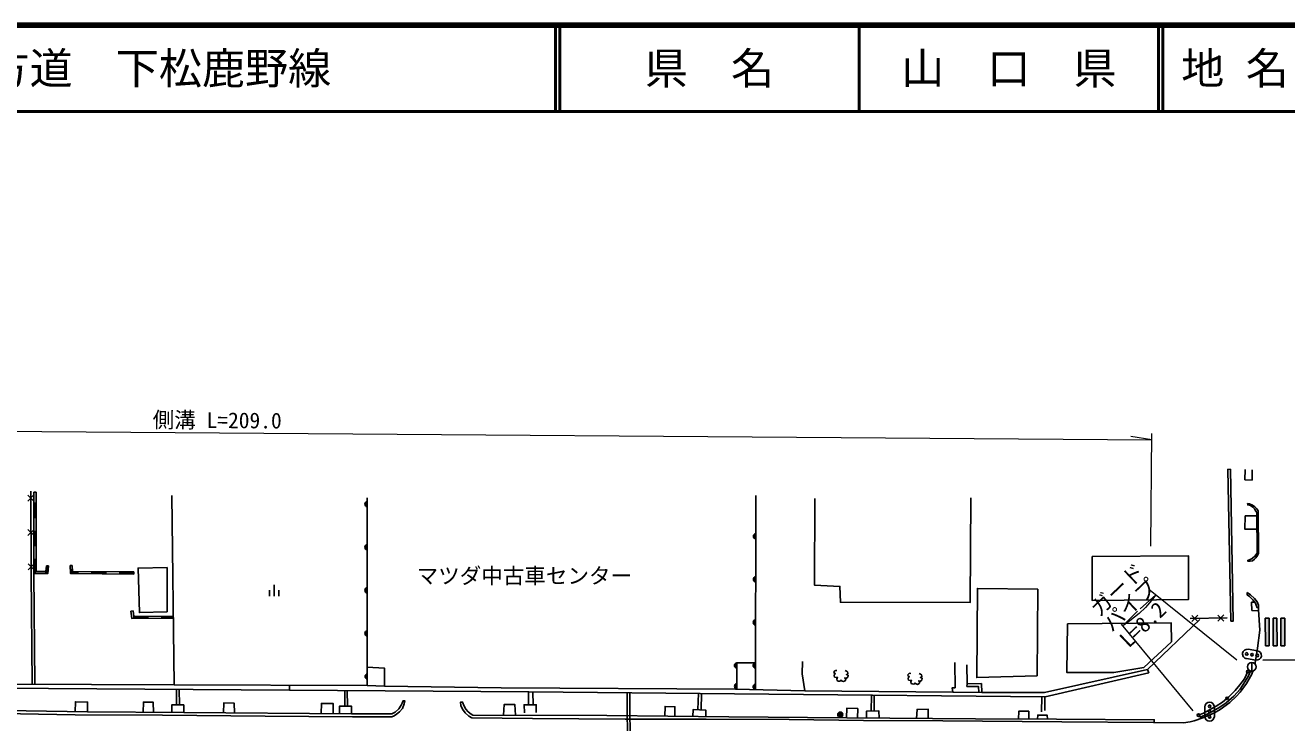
# Model space of a CAD drawing. Units: millimetres at full size, sheet at 1:1000; details may follow other scales. Extents: x 40000 to 680000, y 20000 to 380000.
# Drawn here: x 236230 to 382628, y 299009 to 380000 of the extents above; entities that cross this region are included whole.
import ezdxf
from ezdxf.enums import TextEntityAlignment as Align

# ---------------------------------------------------------------- set-up
doc = ezdxf.new("R2010")
doc.units = ezdxf.units.MM
doc.header["$LTSCALE"] = 1000
for name, color, linetype, lineweight in [('M-BGD', 7, 'Continuous', 25), ('M-STR-HTXT', 7, 'Continuous', 13), ('M-STR-STRC', 7, 'Continuous', 25), ('M-TTL', 2, 'Continuous', 140), ('M-TTL-LINE', 7, 'Continuous', 50)]:
    doc.layers.add(name, color=color, linetype=linetype, lineweight=lineweight)
doc.layers.add('M-BMK-HTXT', color=7, linetype='Continuous')
doc.layers.add('M-TTL-TXT', color=7, linetype='Continuous')
doc.styles.add('ＭＳ ゴシック', font='')
doc.styles.get('ＭＳ ゴシック').set_extended_font_data('MS Gothic')

msp = doc.modelspace()

# ---------------------------------------------------------------- hatches: boundary and pattern name
at = {"layer": 'M-BGD'}
for points in [[(237481, 322859), (237481, 324492), (237231, 324492), (237231, 322859)], [(275906, 324077), (275905, 324703, 0.84072)], [(237482, 319593), (237482, 321226), (237232, 321226), (237232, 319593)], [(321004, 320352), (321005, 320977, 0.84072)], [(275912, 319077), (275911, 319703, 0.84072)], [(237483, 316327), (237483, 317960), (237233, 317960), (237233, 316327)], [(238938, 317223), (238689, 317245), (238634, 316592), (238636, 316342), (238864, 316345)], [(242317, 316337), (242319, 316587), (241719, 316592), (241708, 316818), (241458, 316806), (241480, 316344)], [(245585, 316559), (243952, 316573), (243950, 316323), (245583, 316309)], [(248851, 316531), (247218, 316545), (247216, 316295), (248849, 316281)], [(320990, 315352), (320992, 315977, 0.84072)], [(275917, 314077), (275917, 314703, 0.84072)], [(250465, 311375), (248832, 311359), (248834, 311109), (250467, 311125)], [(253413, 311403), (252098, 311390), (252100, 311140), (253416, 311153)], [(320977, 310352), (320979, 310977, 0.84072)], [(275923, 309077), (275922, 309703, 0.84072)], [(318800, 305349), (318799, 305975, 0.84072)], [(320964, 305352), (320966, 305977, 0.84072)], [(275929, 304077), (275928, 304703, 0.84072)], [(318803, 302927), (318802, 303553, 0.84072)], [(320957, 302868), (320959, 303494, 0.84072)], [(330630, 300197, 1), (330996, 299721, 1)]]:
    msp.add_hatch(color=256, dxfattribs=at).paths.add_polyline_path(points)
at = {"layer": 'M-STR-STRC'}
for points in [[(380587, 311153), (380137, 311152), (380146, 307936), (380596, 307938)], [(381487, 311155), (381037, 311154), (381046, 307939), (381496, 307940)], [(382387, 311158), (381937, 311157), (381946, 307942), (382396, 307943)]]:
    msp.add_hatch(color=256, dxfattribs=at).paths.add_polyline_path(points)

# ---------------------------------------------------------------- linework, layer by layer
at = {"layer": 'M-BGD'}
for p, q in [((237227, 324752), (236515, 325454)), ((237222, 325459), (236520, 324747)), ((236866, 325887), (236935, 316325)), ((237231, 325794), (237481, 325794)), ((253517, 303423), (253231, 325402)), ((321017, 325402), (320957, 302868)), ((237481, 324492), (237231, 324492)), ((237481, 322859), (237231, 322859)), ((237256, 320755), (236544, 321457)), ((237251, 321462), (236549, 320750)), ((237482, 321226), (237232, 321226)), ((237482, 319593), (237232, 319593)), ((237483, 317960), (237233, 317960)), ((237285, 316759), (236573, 317461)), ((237280, 317466), (236578, 316754)), ((236935, 316325), (237027, 303487)), ((237483, 316327), (237233, 316327)), ((237235, 316327), (237327, 303489)), ((238634, 316592), (238636, 316342)), ((238689, 317245), (238938, 317223)), ((241437, 317269), (241687, 317281)), ((241458, 316806), (241708, 316818)), ((242319, 316587), (242317, 316337)), ((243952, 316573), (243950, 316323)), ((245585, 316559), (245583, 316309)), ((247218, 316545), (247216, 316295)), ((248851, 316531), (248849, 316281)), ((248851, 316531), (248849, 316281)), ((265124, 313712), (265124, 315041)), ((264591, 313712), (264591, 314409)), ((265658, 313712), (265658, 314409)), ((248749, 312008), (248501, 311976)), ((248832, 311359), (248834, 311109)), ((250465, 311375), (250467, 311125)), ((252098, 311390), (252100, 311140)), ((253413, 311402), (253416, 311152)), ((375709, 311183), (371433, 311126)), ((371606, 311481), (372322, 310784)), ((372313, 311491), (371615, 310774)), ((374612, 311522), (375328, 310824)), ((375319, 311531), (374621, 310815)), ((378558, 304997), (378558, 305997)), ((266898, 302801), (266899, 303382)), ((275929, 303354), (277933, 303260)), ((345520, 303549), (345516, 303230)), ((253773, 302893), (253790, 301097)), ((254100, 302890), (254128, 301088)), ((273333, 302757), (273326, 300925)), ((273633, 300925), (273595, 302755)), ((294644, 302609), (294627, 301112)), ((295127, 302604), (295174, 301112)), ((306094, 302500), (306211, 282255)), ((306394, 302497), (306511, 282253)), ((314371, 302421), (314293, 300533)), ((314703, 302418), (314688, 300508)), ((326706, 302711), (318654, 302931)), ((334423, 302223), (334413, 300366)), ((334752, 302220), (334760, 300375)), ((343870, 302551), (347227, 302532)), ((354197, 302025), (354152, 300294)), ((354560, 302021), (354563, 300436))]:
    msp.add_line(p, q, dxfattribs=at)
for points in [[(376099, 328473), (375770, 328421), (376153, 310823), (376419, 310826)], [(378085, 324455), (378095, 324313), (378422, 324232), (378702, 324047), (378901, 323843), (379057, 323596), (379148, 323410), (379198, 318695), (378934, 318337), (378600, 318073), (378308, 317942), (378122, 317885), (378121, 317765), (378347, 317759), (378659, 317829), (378892, 318024), (379046, 318168), (379246, 318440), (379366, 318661), (379298, 323635), (379163, 323855), (378906, 324101), (378633, 324258), (378307, 324416)], [(360032, 318305), (360041, 313218), (371234, 313338), (371228, 318387)], [(252684, 317026), (249333, 316977), (249472, 311802), (252695, 311906)], [(353747, 314541), (346728, 314609), (346642, 304250), (353652, 304462)], [(357195, 310485), (357118, 304838), (362556, 304860), (366033, 305436), (369250, 308395), (369209, 310618)]]:
    msp.add_lwpolyline(points, close=True, dxfattribs=at)
for points in [[(378615, 328378), (378594, 327195), (377779, 327217), (377816, 328434)], [(275905, 325117), (275929, 303354), (253517, 303423), (224664, 303540), (196845, 303734)], [(237231, 325794), (237235, 316327), (238864, 316345), (238938, 317223)], [(237481, 325794), (237485, 316580), (238634, 316592), (238689, 317245)], [(327874, 325059), (327831, 314975), (330773, 314843), (330832, 312994), (345881, 312965), (345967, 325142)], [(379152, 323028), (377813, 323027), (377766, 321473), (379169, 321478)], [(241437, 317269), (241480, 316344), (248849, 316281)], [(241687, 317281), (241719, 316592), (248851, 316531)], [(378031, 314124), (378425, 313867), (378882, 313448), (379188, 313049), (379360, 312668), (379359, 312138), (379483, 309773), (379217, 307671), (378955, 305978), (378918, 305844)], [(378031, 314124), (378041, 313852), (378316, 313685), (378694, 313301), (378992, 312901), (379132, 312538), (379151, 312404), (379359, 312403)], [(248501, 311976), (248612, 311107), (253416, 311153)], [(248749, 312008), (248832, 311359), (253413, 311403)], [(378902, 313022), (378547, 313012), (378576, 312047), (379365, 312012)], [(372525, 311005), (366484, 305187), (354509, 302529), (347227, 302532), (347185, 303564), (345520, 303549), (345486, 305752)], [(320966, 305977), (318799, 305975), (318803, 302927)], [(344097, 306002), (344140, 303070), (343798, 303052), (343870, 302551), (326706, 302711), (326382, 304701), (326428, 306135)], [(160337, 304052), (160386, 303459), (179294, 303357), (209099, 303172), (238912, 302996), (266898, 302801), (294684, 302609), (322507, 302343), (354578, 302021), (366617, 304822), (366484, 305187)], [(277933, 303260), (277926, 305332), (275927, 305447)], [(378688, 305014), (378592, 304667), (377952, 303584), (377217, 302581), (376805, 302095), (376028, 301346), (374899, 300547), (374238, 300175), (372898, 299587), (371877, 299243), (371408, 299121), (370658, 299019), (367164, 299034), (356540, 299101), (342724, 299222), (333508, 299261), (324900, 299372), (315235, 299432), (305838, 299439), (295114, 299516), (288064, 299594), (287714, 299785), (287274, 300160), (286986, 300601), (286792, 301031), (286734, 301394), (286977, 301410), (287165, 300943), (287379, 300598), (287644, 300274), (287963, 299992), (288163, 299908), (303712, 299862), (317877, 299692), (331557, 299574), (346494, 299451), (355908, 299438), (367256, 299362), (367236, 299033)], [(330411, 305061), (330280, 305095), (330172, 305040), (330078, 304897), (330109, 304770), (330197, 304718), (330258, 304712), (330158, 304642), (330110, 304448), (330154, 304315), (330341, 304262), (330486, 304294), (330427, 304091), (330439, 303925), (330569, 303860), (330753, 303838), (330873, 303905), (330900, 303969), (330960, 303891), (331200, 303809), (331367, 303893), (331451, 304061), (331400, 304168), (331325, 304214), (331522, 304183), (331702, 304312), (331738, 304515), (331660, 304585), (331530, 304605), (331682, 304663), (331696, 304754), (331640, 304920), (331551, 305002), (331372, 305064)], [(338997, 304722), (338865, 304756), (338757, 304701), (338663, 304559), (338695, 304431), (338782, 304380), (338843, 304373), (338743, 304304), (338696, 304109), (338740, 303976), (338926, 303923), (339071, 303955), (339012, 303752), (339024, 303586), (339154, 303522), (339339, 303500), (339458, 303566), (339485, 303630), (339545, 303553), (339785, 303471), (339952, 303554), (340036, 303722), (339985, 303829), (339910, 303875), (340107, 303844), (340288, 303973), (340323, 304176), (340245, 304246), (340115, 304267), (340268, 304325), (340282, 304415), (340226, 304581), (340136, 304663), (339958, 304725)], [(378110, 304952), (377725, 304130), (377193, 303407), (376650, 302745), (375882, 301980), (375182, 301408), (374445, 300930), (373674, 300496), (372970, 300113), (372385, 299893)], [(378654, 304891), (378406, 304988), (378163, 304393), (377764, 303747), (377203, 302896), (376490, 302100), (375594, 301319), (374740, 300742), (373375, 300005), (372565, 299680), (372647, 299502)], [(318654, 302931), (291478, 303070), (277933, 303260)], [(346890, 302534), (346865, 303212), (345516, 303230)], [(231561, 300461), (243453, 300266), (254620, 300199), (274101, 300057), (278778, 300035), (279142, 300231), (279569, 300641), (279845, 301059), (279970, 301299), (280081, 301574), (280274, 301570), (280220, 301211), (279992, 300678), (279647, 300290), (279311, 300019), (279031, 299805), (278773, 299695), (274205, 299711), (264056, 299791), (252178, 299898), (242009, 299933), (231380, 300130)], [(243453, 300266), (243460, 301419), (242046, 301449), (242040, 300289)], [(251118, 300220), (251077, 301397), (249940, 301414), (249926, 300228)], [(254652, 300199), (254619, 301074), (253260, 301112), (253228, 300208)], [(260504, 300157), (260492, 301277), (259263, 301324), (259244, 300166)], [(271967, 300073), (271960, 301250), (270609, 301252), (270573, 300083)], [(274109, 300057), (274106, 300926), (272687, 300924), (272685, 300068)], [(293110, 299893), (293062, 301126), (291815, 301144), (291722, 299897)], [(295528, 300186), (295530, 301112), (294124, 301112), (294153, 300171)], [(310471, 299781), (310478, 300908), (311631, 300879), (311615, 299767)], [(315204, 299724), (315201, 300477), (313745, 300566), (313709, 299742)], [(332823, 299564), (332847, 300649), (331562, 300696), (331518, 299574)], [(335329, 299543), (335292, 300387), (333854, 300353), (333838, 299555)], [(341029, 299496), (341020, 300571), (339726, 300564), (339645, 299508)], [(352705, 299442), (352682, 300339), (351527, 300346), (351498, 299444)], [(354843, 299439), (354840, 299888), (353721, 299903), (353706, 299441)]]:
    msp.add_lwpolyline(points, dxfattribs=at)
for centre, radius in [((378558, 305497), 500), ((378110, 304952), 150), ((375719, 301846), 150), ((330813, 299959), 300), ((372385, 299893), 150)]:
    msp.add_circle(centre, radius, dxfattribs=at)
for centre, start, end in [((275960, 324390), 99.95636, 260.17409), ((321059, 320664), 99.73912, 259.95685), ((275966, 319390), 99.95636, 260.17409), ((321046, 315664), 99.73912, 259.95685), ((275971, 314390), 99.95636, 260.17409), ((321033, 310664), 99.73912, 259.95685), ((275977, 309390), 99.95636, 260.17409), ((318854, 305662), 99.96826, 260.18599), ((321019, 305664), 99.73912, 259.95685), ((275983, 304390), 99.95636, 260.17409), ((318857, 303240), 99.96826, 260.18599), ((321013, 303181), 99.73912, 259.95685)]:
    msp.add_arc(centre, 318, start, end, dxfattribs=at)
at = {"layer": 'M-STR-HTXT'}
for p, q in [((160625, 333423), (366956, 331853)), ((366862, 319523), (366961, 332591)), ((366956, 331853), (364534, 332256)), ((365613, 312220), (367449, 313850)), ((366767, 314396), (376847, 306323)), ((363586, 310251), (365322, 311986)), ((363399, 310476), (371736, 300409))]:
    msp.add_line(p, q, dxfattribs=at)
msp.add_lwpolyline([(367449, 313850), (366931, 313189), (366241, 312408), (365488, 311690), (364418, 310855), (363586, 310251)], dxfattribs=at)
at = {"layer": 'M-STR-STRC'}
for p, q in [((380587, 311153), (380137, 311152)), ((380146, 307936), (380137, 311152)), ((380596, 307938), (380587, 311153)), ((381487, 311155), (381037, 311154)), ((381046, 307939), (381037, 311154)), ((381496, 307940), (381487, 311155)), ((382387, 311158), (381937, 311157)), ((381946, 307942), (381937, 311157)), ((382396, 307943), (382387, 311158)), ((378130, 307544), (379217, 307378)), ((380596, 307938), (380146, 307936)), ((381496, 307940), (381046, 307939)), ((382396, 307943), (381946, 307942)), ((379051, 306290), (377964, 306457)), ((396717, 306345), (379853, 306297)), ((373124, 299754), (373124, 300854)), ((374224, 300854), (374224, 299754))]:
    msp.add_line(p, q, dxfattribs=at)
for centre in [(377981, 307004), (378594, 306911), (379207, 306817), (373680, 300928), (373680, 300308), (373680, 299688)]:
    msp.add_circle(centre, 150, dxfattribs=at)
for centre, start, end in [((378047, 307000), 81.29527, 171.29527), ((378047, 307000), 171.29527, 261.29527), ((379134, 306834), 261.29527, 351.29527), ((379134, 306834), 351.29527, 81.29527), ((373674, 300854), 90, 180), ((373674, 300854), 0, 90), ((373674, 299754), 180, 270), ((373674, 299754), 270, 0)]:
    msp.add_arc(centre, 550, start, end, dxfattribs=at)
at = {"layer": 'M-TTL'}
msp.add_line((680000, 380000), (40000, 380000), dxfattribs=at)
at = {"layer": 'M-TTL-LINE'}
for p, q in [((297750, 380000), (297750, 370000)), ((298250, 380000), (298250, 370000)), ((333000, 380000), (333000, 370000)), ((367750, 380000), (367750, 370000)), ((368250, 380000), (368250, 370000)), ((40000, 370000), (680000, 370000))]:
    msp.add_line(p, q, dxfattribs=at)

# ---------------------------------------------------------------- texts
at = {"layer": 'M-BMK-HTXT', "style": 'ＭＳ ゴシック'}
msp.add_text('マツダ中古車センター', height=1833, dxfattribs=at).set_placement((281649, 314617), align=Align.BOTTOM_LEFT)
at = {"layer": 'M-STR-HTXT', "style": 'ＭＳ ゴシック'}
for s, rotation, p in [('側溝 L=209.0', 359.564, (251010, 332735)), ('ガード', 43.638, (361260, 310819)), ('パイプ', 43.638, (362710, 309041)), ('L=8.2', 43.638, (364675, 307216))]:
    msp.add_text(s, height=1833, rotation=rotation, dxfattribs=at).set_placement(p, align=Align.BOTTOM_LEFT)
at = {"layer": 'M-TTL-TXT', "style": 'ＭＳ ゴシック'}
for s, p in [('主要地方道\u3000下松鹿野線', (216734, 375000)), ('地 名', (370380, 375000))]:
    msp.add_text(s, height=3666, dxfattribs=at).set_placement(p, align=Align.MIDDLE_LEFT)
for s, p in [('県\u3000名', (315625, 375000)), ('山\u3000口\u3000県', (350375, 375000))]:
    msp.add_text(s, height=3666, dxfattribs=at).set_placement(p, align=Align.MIDDLE_CENTER)

doc.saveas('drawing.dxf')
